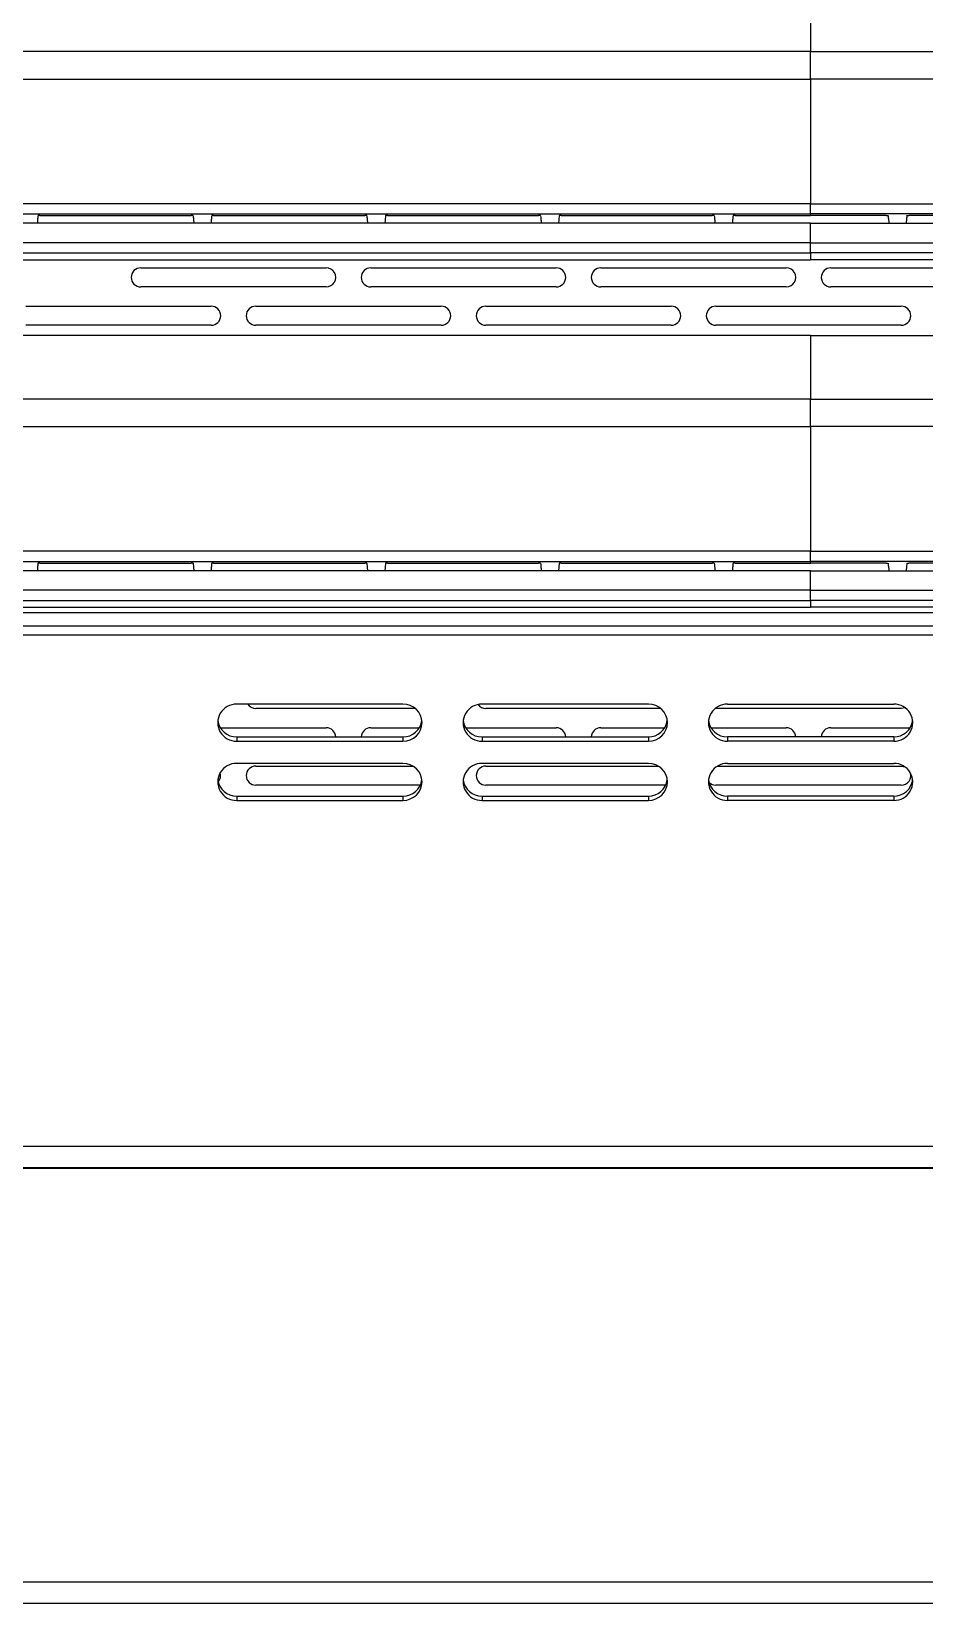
# Model space of a CAD drawing. Header units: millimetres. Extents: x 126 to 938, y 244 to 707.
# Drawn here: x 824.01 to 829.56, y 256.86 to 266.62 of the extents above; entities that cross this region are included whole.
import ezdxf

# ---------------------------------------------------------------- set-up
doc = ezdxf.new("R2010")
doc.units = ezdxf.units.MM

msp = doc.modelspace()

# ---------------------------------------------------------------- linework, layer by layer
at = {"color": 7, "linetype": 'Continuous', "lineweight": 25}
for p, q in [((828.8508, 266.8946), (828.8508, 266.4989)), ((828.8508, 266.3287), (828.8508, 266.4989)), ((828.8508, 266.3287), (828.8508, 265.5544)), ((824.0641, 265.4807), (825.0027, 265.4807)), ((825.1432, 265.4807), (826.0815, 265.4807)), ((826.2226, 265.4807), (827.1607, 265.4807)), ((827.3022, 265.4807), (828.2401, 265.4807)), ((828.3819, 265.4807), (828.8508, 265.4807)), ((828.8508, 265.4911), (828.8508, 265.5544)), ((828.8508, 265.4807), (828.8508, 265.4911)), ((829.3198, 265.4807), (828.8508, 265.4807)), ((830.3994, 265.4807), (829.4615, 265.4807)), ((824.0473, 265.4323), (823.9423, 265.4323)), ((825.0205, 265.4323), (824.0473, 265.4323)), ((825.1263, 265.4323), (825.0205, 265.4323)), ((826.0992, 265.4323), (825.1263, 265.4323)), ((826.2055, 265.4323), (826.0992, 265.4323)), ((827.1783, 265.4323), (826.2055, 265.4323)), ((827.285, 265.4323), (827.1783, 265.4323)), ((828.2576, 265.4323), (827.285, 265.4323)), ((828.3645, 265.4323), (828.2576, 265.4323)), ((828.8508, 265.4323), (828.3645, 265.4323)), ((828.8508, 265.312), (828.8508, 265.4323)), ((828.8508, 265.4323), (829.3371, 265.4323)), ((829.3371, 265.4323), (829.444, 265.4323)), ((829.444, 265.4323), (830.4166, 265.4323)), ((828.8508, 265.2488), (828.8508, 265.312)), ((821.8195, 265.2061), (828.8508, 265.2061)), ((828.8508, 265.2488), (828.8508, 265.2061)), ((835.8821, 265.2061), (828.8508, 265.2061)), ((824.6903, 265.1557), (825.8421, 265.1557)), ((826.119, 265.1557), (827.2709, 265.1557)), ((827.5478, 265.1557), (828.6996, 265.1557)), ((828.9765, 265.1557), (830.1284, 265.1557)), ((825.8421, 265.0376), (824.6903, 265.0376)), ((827.2709, 265.0376), (826.119, 265.0376)), ((828.6996, 265.0376), (827.5478, 265.0376)), ((830.1284, 265.0376), (828.9765, 265.0376)), ((823.9759, 264.9176), (825.1278, 264.9176)), ((825.4046, 264.9176), (826.5565, 264.9176)), ((826.8334, 264.9176), (827.9853, 264.9176)), ((828.2621, 264.9176), (829.414, 264.9176)), ((825.1278, 264.7995), (823.9759, 264.7995)), ((826.5565, 264.7995), (825.4046, 264.7995)), ((827.9853, 264.7995), (826.8334, 264.7995)), ((829.414, 264.7995), (828.2621, 264.7995)), ((828.8508, 264.7356), (822.1396, 264.7356)), ((828.8508, 264.7356), (828.8508, 264.3399)), ((828.8508, 264.7356), (835.5621, 264.7356)), ((828.8508, 264.1697), (828.8508, 264.3399)), ((828.8508, 264.1697), (828.8508, 263.3954)), ((824.0641, 263.3217), (825.0027, 263.3217)), ((825.1432, 263.3217), (826.0815, 263.3217)), ((826.2226, 263.3217), (827.1607, 263.3217)), ((827.3022, 263.3217), (828.2401, 263.3217)), ((828.3819, 263.3217), (828.8508, 263.3217)), ((828.8508, 263.3321), (828.8508, 263.3954)), ((828.8508, 263.3217), (828.8508, 263.3321)), ((829.3198, 263.3217), (828.8508, 263.3217)), ((830.3994, 263.3217), (829.4615, 263.3217)), ((824.0473, 263.2733), (823.9423, 263.2733)), ((825.0205, 263.2733), (824.0473, 263.2733)), ((825.1263, 263.2733), (825.0205, 263.2733)), ((826.0992, 263.2733), (825.1263, 263.2733)), ((826.2055, 263.2733), (826.0992, 263.2733)), ((827.1783, 263.2733), (826.2055, 263.2733)), ((827.285, 263.2733), (827.1783, 263.2733)), ((828.2576, 263.2733), (827.285, 263.2733)), ((828.3645, 263.2733), (828.2576, 263.2733)), ((828.8508, 263.2733), (828.3645, 263.2733)), ((828.8508, 263.2733), (829.3371, 263.2733)), ((828.8508, 263.153), (828.8508, 263.2733)), ((829.3371, 263.2733), (829.444, 263.2733)), ((829.444, 263.2733), (830.4166, 263.2733)), ((828.8508, 263.153), (836.9353, 263.153)), ((828.8508, 263.0898), (828.8508, 263.153)), ((821.8195, 263.0471), (828.8508, 263.0471)), ((828.8508, 263.0898), (828.8508, 263.0471)), ((835.8821, 263.0471), (828.8508, 263.0471)), ((835.895, 262.9294), (821.8071, 262.9294)), ((835.7363, 263.0118), (821.9659, 263.0118)), ((835.895, 262.873), (821.8071, 262.873)), ((826.3191, 262.445), (825.2866, 262.445)), ((827.8431, 262.445), (826.8106, 262.445)), ((828.3346, 262.445), (829.3675, 262.445)), ((826.3954, 262.4182), (825.4046, 262.4182)), ((827.9194, 262.4182), (826.8334, 262.4182)), ((828.2621, 262.4182), (828.2584, 262.4183)), ((829.414, 262.4182), (828.2621, 262.4182)), ((825.1844, 262.2982), (825.8421, 262.2982)), ((825.2866, 262.2419), (825.2866, 262.2156)), ((825.2866, 262.2419), (826.3191, 262.2419)), ((826.119, 262.2982), (826.4213, 262.2982)), ((826.3191, 262.2419), (826.3191, 262.2156)), ((826.7084, 262.2982), (827.2709, 262.2982)), ((826.8106, 262.2419), (826.8106, 262.2156)), ((826.8106, 262.2419), (827.8431, 262.2419)), ((827.5478, 262.2982), (827.9453, 262.2982)), ((827.8431, 262.2419), (827.8431, 262.2156)), ((828.2324, 262.2982), (828.6996, 262.2982)), ((828.3346, 262.2419), (828.3346, 262.2156)), ((829.3675, 262.2419), (828.3346, 262.2419)), ((828.9765, 262.2982), (829.4697, 262.2982)), ((829.3675, 262.2419), (829.3675, 262.2156)), ((825.2866, 262.2156), (826.3191, 262.2156)), ((826.8106, 262.2156), (827.8431, 262.2156)), ((829.3675, 262.2156), (828.3346, 262.2156)), ((826.3191, 262.077), (825.2866, 262.077)), ((825.4046, 262.0601), (826.3812, 262.0601)), ((827.8431, 262.077), (826.8106, 262.077)), ((826.8334, 262.0601), (827.9052, 262.0601)), ((828.2725, 262.0601), (829.414, 262.0601)), ((828.3346, 262.077), (829.3675, 262.077)), ((825.2866, 261.8739), (825.2866, 261.8476)), ((825.2866, 261.8739), (826.3191, 261.8739)), ((826.4276, 261.942), (825.4046, 261.942)), ((826.3191, 261.8739), (826.3191, 261.8476)), ((826.8106, 261.8739), (826.8106, 261.8476)), ((826.8106, 261.8739), (827.8431, 261.8739)), ((827.9516, 261.942), (826.8334, 261.942)), ((827.8431, 261.8739), (827.8431, 261.8476)), ((829.414, 261.942), (828.2621, 261.942)), ((828.3346, 261.8739), (828.3346, 261.8476)), ((829.3675, 261.8739), (828.3346, 261.8739)), ((829.3675, 261.8739), (829.3675, 261.8476)), ((825.2866, 261.8476), (826.3191, 261.8476)), ((826.8106, 261.8476), (827.8431, 261.8476)), ((829.3675, 261.8476), (828.3346, 261.8476)), ((821.8071, 259.699), (835.895, 259.699)), ((836.1251, 259.5607), (821.5766, 259.5607)), ((821.8071, 259.5672), (835.895, 259.5672)), ((846.4803, 256.9905), (770.2803, 256.9905)), ((846.4803, 256.8576), (770.2803, 256.8576))]:
    msp.add_line(p, q, dxfattribs=at)
at = {"color": 7, "linetype": 'Continuous', "lineweight": 25, "flags": 128}
for points in [[(828.8508, 266.4989), (826.8007, 266.4989), (824.7514, 266.4989), (823.1421, 266.499), (821.5342, 266.499)], [(828.8508, 266.4989), (830.901, 266.4989), (832.9503, 266.4989), (834.5595, 266.499), (836.1675, 266.499)], [(821.5253, 266.3288), (823.9651, 266.3288), (826.4073, 266.3287), (828.8508, 266.3287)], [(836.1763, 266.3288), (833.7365, 266.3288), (831.2944, 266.3287), (828.8508, 266.3287)], [(828.8508, 265.5544), (826.4072, 265.5544), (823.965, 265.5544), (821.5253, 265.5544)], [(821.5294, 265.4911), (823.9677, 265.4911), (826.4086, 265.4911), (828.8508, 265.4911)], [(826.2103, 265.4796), (826.2076, 265.4531), (826.2055, 265.4323)], [(827.2897, 265.4796), (827.2871, 265.4531), (827.285, 265.4323)], [(828.8508, 265.5544), (831.2942, 265.5544), (833.7367, 265.5544), (836.1763, 265.5544)], [(836.1722, 265.4911), (833.734, 265.4911), (831.2931, 265.4911), (828.8508, 265.4911)], [(828.8508, 265.312), (826.1557, 265.312), (823.4624, 265.312), (820.7727, 265.312)], [(828.8508, 265.312), (831.5457, 265.312), (834.2393, 265.312), (836.9289, 265.312)], [(820.9033, 265.2488), (823.5497, 265.2488), (826.1994, 265.2488), (828.8508, 265.2488)], [(836.7983, 265.2488), (834.152, 265.2488), (831.5022, 265.2488), (828.8508, 265.2488)], [(828.8508, 264.3399), (826.8007, 264.3399), (824.7514, 264.3399), (823.1421, 264.3399), (821.5342, 264.34)], [(828.8508, 264.3399), (830.901, 264.3399), (832.9503, 264.3399), (834.5595, 264.3399), (836.1675, 264.34)], [(821.5253, 264.1698), (823.9651, 264.1698), (826.4073, 264.1697), (828.8508, 264.1697)], [(836.1763, 264.1698), (833.7365, 264.1698), (831.2944, 264.1697), (828.8508, 264.1697)], [(828.8508, 263.3954), (826.4072, 263.3954), (823.965, 263.3954), (821.5253, 263.3954)], [(821.5294, 263.3321), (823.9677, 263.3321), (826.4086, 263.3321), (828.8508, 263.3321)], [(826.2103, 263.3206), (826.2076, 263.2941), (826.2055, 263.2733)], [(827.2897, 263.3206), (827.2871, 263.2941), (827.285, 263.2733)], [(828.8508, 263.3954), (831.2942, 263.3954), (833.7367, 263.3954), (836.1763, 263.3954)], [(836.1722, 263.3321), (833.734, 263.3321), (831.2931, 263.3321), (828.8508, 263.3321)], [(828.8508, 263.153), (826.1536, 263.153), (823.4582, 263.153), (820.7664, 263.153)], [(821.4207, 263.0898), (823.8951, 263.0898), (826.3723, 263.0898), (828.8508, 263.0898)], [(836.2809, 263.0898), (833.8066, 263.0898), (831.3294, 263.0898), (828.8508, 263.0898)], [(829.4374, 262.4231), (829.4366, 262.4227), (829.414, 262.4182)], [(829.414, 262.0601), (829.4366, 262.0556), (829.4368, 262.0555)]]:
    msp.add_lwpolyline(points, dxfattribs=at)
at = {"color": 7, "linetype": 'Continuous', "lineweight": 25}
for centre, radius, start, end in [((824.6902, 265.0967), 0.059, 89.9904, 180.00381), ((824.6903, 265.0967), 0.0591, 180.00028, 269.99972), ((825.8421, 265.0967), 0.0591, 269.99711, 90.00289), ((826.119, 265.0967), 0.059, 89.9904, 180.00381), ((826.119, 265.0967), 0.0591, 180.00028, 269.99972), ((827.2709, 265.0967), 0.0591, 270.00289, 89.99711), ((827.5477, 265.0967), 0.059, 89.9904, 180.00381), ((827.5478, 265.0967), 0.0591, 180.00028, 269.99972), ((828.6997, 265.0967), 0.0591, 269.99711, 90.00289), ((828.9765, 265.0967), 0.059, 89.9904, 180.00381), ((828.9765, 265.0967), 0.0591, 180.00028, 269.99972), ((825.1278, 264.8585), 0.0591, 270, 90), ((825.4046, 264.8585), 0.0591, 90.00606, 179.99972), ((826.5565, 264.8585), 0.0591, 270, 90), ((826.8334, 264.8585), 0.0591, 90.00028, 179.99972), ((827.9853, 264.8585), 0.0591, 270, 90), ((828.2621, 264.8585), 0.059, 89.99619, 180.0096), ((829.414, 264.8585), 0.0591, 270, 90), ((825.4046, 264.8585), 0.0591, 180.00028, 269.99394), ((826.8334, 264.8585), 0.0591, 180.00028, 269.99972), ((828.2621, 264.8585), 0.059, 179.9904, 270.00381), ((825.2834, 262.3303), 0.1147, 88.40275, 271.59725), ((825.4046, 262.4773), 0.059, 213.07382, 270.00743), ((826.3211, 262.3283), 0.1168, 1.0121, 90.97436), ((826.8074, 262.3303), 0.1147, 88.40275, 271.59725), ((826.8334, 262.4773), 0.059, 216.08531, 270.00859), ((827.8451, 262.3283), 0.1168, 1.01332, 90.97315), ((828.3314, 262.3303), 0.1147, 88.40275, 271.59725), ((829.3707, 262.3303), 0.1147, 268.39988, 91.60012), ((825.2848, 262.3591), 0.1172, 187.65152, 270.89554), ((826.3209, 262.3591), 0.1172, 269.10728, 352.3428), ((826.8088, 262.3591), 0.1172, 187.6572, 270.89272), ((827.8449, 262.3591), 0.1172, 269.10446, 352.34848), ((828.3328, 262.3591), 0.1172, 187.6572, 270.89272), ((829.3694, 262.3591), 0.1172, 269.10163, 352.34845), ((825.8421, 262.2392), 0.0591, 2.70824, 89.99945), ((826.119, 262.2392), 0.0591, 90.00055, 177.29176), ((826.3211, 262.3324), 0.1168, 269.0285, 358.98801), ((827.2709, 262.2392), 0.059, 2.69802, 90.00389), ((827.5478, 262.2392), 0.0591, 90.00055, 177.29176), ((827.8451, 262.3324), 0.1168, 269.02972, 358.98679), ((828.6996, 262.2392), 0.0591, 2.70824, 89.99945), ((828.9765, 262.2392), 0.0591, 90.00055, 177.29176), ((825.2834, 261.9623), 0.1147, 88.40088, 271.59912), ((825.4046, 262.001), 0.0591, 90.00606, 179.99972), ((826.3211, 261.9603), 0.1168, 1.0121, 90.97436), ((826.8074, 261.9623), 0.1147, 88.40088, 271.59912), ((826.8334, 262.001), 0.0591, 90.00028, 179.99972), ((827.8451, 261.9603), 0.1168, 1.01332, 90.97315), ((828.3314, 261.9623), 0.1147, 88.40088, 271.59912), ((829.3707, 261.9623), 0.1147, 268.398, 91.602), ((825.2848, 261.9911), 0.1172, 187.65152, 270.89554), ((825.1278, 262.001), 0.059, 317.49424, 18.46596), ((825.4046, 262.001), 0.0591, 180.00028, 269.99394), ((826.3209, 261.9911), 0.1172, 269.10728, 352.3428), ((826.3211, 261.9644), 0.1168, 269.02267, 358.99087), ((826.8088, 261.9911), 0.1172, 187.6572, 270.89272), ((826.8334, 262.001), 0.0591, 180.00028, 269.99972), ((827.8449, 261.9911), 0.1172, 269.10446, 352.34848), ((827.8451, 261.9644), 0.1168, 269.02388, 358.98966), ((828.3328, 261.9911), 0.1172, 187.6572, 270.89272), ((828.2621, 262.001), 0.059, 223.91783, 270.00126), ((829.3694, 261.9911), 0.1172, 269.10163, 352.34845), ((829.414, 262.001), 0.0591, 269.99722, 19.68962)]:
    msp.add_arc(centre, radius, start, end, dxfattribs=at)
for points, knots in [([(824.052, 265.4796), (824.0511, 265.4708), (824.0496, 265.455), (824.048, 265.4393), (824.0473, 265.4323)], [0, 0, 0, 0, 0.560004, 1, 1, 1, 1]), ([(824.0641, 265.4807), (824.0626, 265.4806), (824.0598, 265.4806), (824.0561, 265.4805), (824.0538, 265.4801), (824.0525, 265.48), (824.0521, 265.4797), (824.052, 265.4796)], [0, 0, 0, 0, 0.370914, 0.699952, 0.892704, 0.964355, 1, 1, 1, 1]), ([(825.0158, 265.4795), (825.0157, 265.4796), (825.0153, 265.4799), (825.0139, 265.4801), (825.0121, 265.4803), (825.0097, 265.4805), (825.0067, 265.4806), (825.0043, 265.4806), (825.0027, 265.4807)], [0, 0, 0, 0, 0.03793, 0.114281, 0.303525, 0.461293, 0.635439, 1, 1, 1, 1]), ([(825.0158, 265.4795), (825.0164, 265.4742), (825.0172, 265.4654), (825.0185, 265.4531), (825.0195, 265.4427), (825.0202, 265.4358), (825.0205, 265.4323)], [0, 0, 0, 0, 0.340033, 0.560068, 0.779965, 1, 1, 1, 1]), ([(825.131, 265.4796), (825.1301, 265.4708), (825.1285, 265.455), (825.127, 265.4393), (825.1263, 265.4323)], [0, 0, 0, 0, 0.560018, 1, 1, 1, 1]), ([(825.1432, 265.4807), (825.1417, 265.4806), (825.1388, 265.4806), (825.1351, 265.4805), (825.1327, 265.4801), (825.1315, 265.48), (825.1311, 265.4797), (825.131, 265.4796)], [0, 0, 0, 0, 0.370293, 0.699663, 0.892252, 0.964068, 1, 1, 1, 1]), ([(826.0945, 265.4795), (826.0944, 265.4796), (826.094, 265.4799), (826.0926, 265.4801), (826.0908, 265.4803), (826.0885, 265.4805), (826.0854, 265.4806), (826.0831, 265.4806), (826.0815, 265.4807)], [0, 0, 0, 0, 0.0372877, 0.1130473, 0.3027576, 0.4602008, 0.6342076, 1, 1, 1, 1]), ([(826.0945, 265.4795), (826.095, 265.4742), (826.0959, 265.4654), (826.0971, 265.4531), (826.0982, 265.4427), (826.0989, 265.4358), (826.0992, 265.4323)], [0, 0, 0, 0, 0.340073, 0.560052, 0.78002, 1, 1, 1, 1]), ([(826.2226, 265.4807), (826.2211, 265.4806), (826.2182, 265.4806), (826.2144, 265.4804), (826.212, 265.4801), (826.2107, 265.4799), (826.2104, 265.4797), (826.2103, 265.4796)], [0, 0, 0, 0, 0.3694007, 0.6992681, 0.8913247, 0.9639151, 1, 1, 1, 1]), ([(827.1736, 265.4795), (827.1734, 265.4796), (827.173, 265.4799), (827.1717, 265.4801), (827.1699, 265.4803), (827.1676, 265.4805), (827.1646, 265.4806), (827.1623, 265.4806), (827.1607, 265.4807)], [0, 0, 0, 0, 0.0376658, 0.1123089, 0.3025263, 0.4597743, 0.6336979, 1, 1, 1, 1]), ([(827.1736, 265.4795), (827.1741, 265.4742), (827.175, 265.4654), (827.1762, 265.4531), (827.1772, 265.4427), (827.1779, 265.4358), (827.1783, 265.4323)], [0, 0, 0, 0, 0.339975, 0.560025, 0.780075, 1, 1, 1, 1]), ([(827.3022, 265.4807), (827.3007, 265.4806), (827.2977, 265.4806), (827.294, 265.4805), (827.2915, 265.4801), (827.2902, 265.4799), (827.2898, 265.4797), (827.2897, 265.4796)], [0, 0, 0, 0, 0.368787, 0.698892, 0.890839, 0.964034, 1, 1, 1, 1]), ([(828.2529, 265.4795), (828.2528, 265.4796), (828.2524, 265.4799), (828.2511, 265.4801), (828.2493, 265.4803), (828.247, 265.4805), (828.244, 265.4806), (828.2417, 265.4806), (828.2401, 265.4807)], [0, 0, 0, 0, 0.0370257, 0.1110843, 0.3018746, 0.4588574, 0.6327167, 1, 1, 1, 1]), ([(828.2529, 265.4795), (828.2534, 265.4742), (828.2543, 265.4654), (828.2555, 265.4531), (828.2566, 265.4427), (828.2573, 265.4358), (828.2576, 265.4323)], [0, 0, 0, 0, 0.340027, 0.56001, 0.780005, 1, 1, 1, 1]), ([(828.3692, 265.4796), (828.3684, 265.4707), (828.3668, 265.455), (828.3652, 265.4392), (828.3645, 265.4323)], [0, 0, 0, 0, 0.559995, 1, 1, 1, 1]), ([(828.3819, 265.4807), (828.3803, 265.4806), (828.378, 265.4806), (828.375, 265.4805), (828.3728, 265.4804), (828.3711, 265.4801), (828.3697, 265.4799), (828.3694, 265.4797), (828.3692, 265.4796)], [0, 0, 0, 0, 0.3677948, 0.5415776, 0.6978148, 0.8891778, 0.9629827, 1, 1, 1, 1]), ([(829.3198, 265.4807), (829.3213, 265.4806), (829.3236, 265.4806), (829.3266, 265.4805), (829.3288, 265.4804), (829.3306, 265.4801), (829.3319, 265.4799), (829.3323, 265.4797), (829.3324, 265.4796)], [0, 0, 0, 0, 0.3677669, 0.5415365, 0.6977619, 0.8895735, 0.9633728, 1, 1, 1, 1]), ([(829.3324, 265.4796), (829.3333, 265.4707), (829.3348, 265.455), (829.3364, 265.4392), (829.3371, 265.4323)], [0, 0, 0, 0, 0.559995, 1, 1, 1, 1]), ([(829.4487, 265.4795), (829.4482, 265.4742), (829.4473, 265.4654), (829.4461, 265.4531), (829.4451, 265.4427), (829.4444, 265.4358), (829.444, 265.4323)], [0, 0, 0, 0, 0.340015, 0.56001, 0.780005, 1, 1, 1, 1]), ([(829.4487, 265.4795), (829.4489, 265.4796), (829.4492, 265.4799), (829.4506, 265.4801), (829.4523, 265.4803), (829.4546, 265.4805), (829.4576, 265.4806), (829.4599, 265.4806), (829.4615, 265.4807)], [0, 0, 0, 0, 0.037026, 0.111535, 0.301868, 0.458853, 0.633175, 1, 1, 1, 1]), ([(824.052, 263.3206), (824.0511, 263.3118), (824.0496, 263.296), (824.048, 263.2803), (824.0473, 263.2733)], [0, 0, 0, 0, 0.560004, 1, 1, 1, 1]), ([(824.0641, 263.3217), (824.0626, 263.3216), (824.0598, 263.3216), (824.0561, 263.3215), (824.0538, 263.3211), (824.0525, 263.321), (824.0521, 263.3207), (824.052, 263.3206)], [0, 0, 0, 0, 0.370914, 0.699952, 0.892704, 0.964355, 1, 1, 1, 1]), ([(825.0158, 263.3205), (825.0157, 263.3206), (825.0153, 263.3209), (825.0139, 263.3211), (825.0121, 263.3213), (825.0097, 263.3215), (825.0067, 263.3216), (825.0043, 263.3216), (825.0027, 263.3217)], [0, 0, 0, 0, 0.03793, 0.114281, 0.303525, 0.461293, 0.635439, 1, 1, 1, 1]), ([(825.0158, 263.3205), (825.0164, 263.3152), (825.0172, 263.3064), (825.0185, 263.2941), (825.0195, 263.2837), (825.0202, 263.2768), (825.0205, 263.2733)], [0, 0, 0, 0, 0.340033, 0.560068, 0.779965, 1, 1, 1, 1]), ([(825.131, 263.3206), (825.1301, 263.3118), (825.1285, 263.296), (825.127, 263.2803), (825.1263, 263.2733)], [0, 0, 0, 0, 0.560018, 1, 1, 1, 1]), ([(825.1432, 263.3217), (825.1417, 263.3216), (825.1388, 263.3216), (825.1351, 263.3215), (825.1327, 263.3211), (825.1315, 263.321), (825.1311, 263.3207), (825.131, 263.3206)], [0, 0, 0, 0, 0.370293, 0.699663, 0.892252, 0.964068, 1, 1, 1, 1]), ([(826.0945, 263.3205), (826.0944, 263.3206), (826.094, 263.3209), (826.0926, 263.3211), (826.0908, 263.3213), (826.0885, 263.3215), (826.0854, 263.3216), (826.0831, 263.3216), (826.0815, 263.3217)], [0, 0, 0, 0, 0.0372877, 0.1130473, 0.3027576, 0.4602008, 0.6342076, 1, 1, 1, 1]), ([(826.0945, 263.3205), (826.095, 263.3152), (826.0959, 263.3064), (826.0971, 263.2941), (826.0982, 263.2837), (826.0989, 263.2768), (826.0992, 263.2733)], [0, 0, 0, 0, 0.340073, 0.560052, 0.78002, 1, 1, 1, 1]), ([(826.2226, 263.3217), (826.2211, 263.3216), (826.2182, 263.3216), (826.2144, 263.3214), (826.212, 263.3211), (826.2107, 263.3209), (826.2104, 263.3207), (826.2103, 263.3206)], [0, 0, 0, 0, 0.3694007, 0.6992681, 0.8913247, 0.9639151, 1, 1, 1, 1]), ([(827.1736, 263.3205), (827.1734, 263.3206), (827.173, 263.3209), (827.1717, 263.3211), (827.1699, 263.3213), (827.1676, 263.3215), (827.1646, 263.3216), (827.1623, 263.3216), (827.1607, 263.3217)], [0, 0, 0, 0, 0.0376658, 0.1123089, 0.3025263, 0.4597743, 0.6336979, 1, 1, 1, 1]), ([(827.1736, 263.3205), (827.1741, 263.3152), (827.175, 263.3064), (827.1762, 263.2941), (827.1772, 263.2837), (827.1779, 263.2768), (827.1783, 263.2733)], [0, 0, 0, 0, 0.339975, 0.560025, 0.780075, 1, 1, 1, 1]), ([(827.3022, 263.3217), (827.3007, 263.3216), (827.2977, 263.3216), (827.294, 263.3215), (827.2915, 263.3211), (827.2902, 263.3209), (827.2898, 263.3207), (827.2897, 263.3206)], [0, 0, 0, 0, 0.368787, 0.698892, 0.890839, 0.964034, 1, 1, 1, 1]), ([(828.2529, 263.3205), (828.2528, 263.3206), (828.2524, 263.3209), (828.2511, 263.3211), (828.2493, 263.3213), (828.247, 263.3215), (828.244, 263.3216), (828.2417, 263.3216), (828.2401, 263.3217)], [0, 0, 0, 0, 0.0370257, 0.1110843, 0.3018746, 0.4588574, 0.6327167, 1, 1, 1, 1]), ([(828.2529, 263.3205), (828.2534, 263.3152), (828.2543, 263.3064), (828.2555, 263.2941), (828.2566, 263.2837), (828.2573, 263.2768), (828.2576, 263.2733)], [0, 0, 0, 0, 0.340027, 0.56001, 0.780005, 1, 1, 1, 1]), ([(828.3692, 263.3206), (828.3684, 263.3117), (828.3668, 263.296), (828.3652, 263.2802), (828.3645, 263.2733)], [0, 0, 0, 0, 0.559995, 1, 1, 1, 1]), ([(828.3819, 263.3217), (828.3803, 263.3216), (828.378, 263.3216), (828.375, 263.3215), (828.3728, 263.3213), (828.3711, 263.3211), (828.3697, 263.3209), (828.3694, 263.3207), (828.3692, 263.3206)], [0, 0, 0, 0, 0.36785, 0.541658, 0.697919, 0.88931, 0.963234, 1, 1, 1, 1]), ([(829.3198, 263.3217), (829.3213, 263.3216), (829.3236, 263.3216), (829.3266, 263.3215), (829.3288, 263.3213), (829.3306, 263.3211), (829.3319, 263.3209), (829.3323, 263.3207), (829.3324, 263.3206)], [0, 0, 0, 0, 0.367823, 0.541619, 0.697868, 0.889709, 0.963627, 1, 1, 1, 1]), ([(829.3324, 263.3206), (829.3333, 263.3117), (829.3348, 263.296), (829.3364, 263.2802), (829.3371, 263.2733)], [0, 0, 0, 0, 0.559995, 1, 1, 1, 1]), ([(829.4487, 263.3205), (829.4482, 263.3152), (829.4473, 263.3064), (829.4461, 263.2941), (829.4451, 263.2837), (829.4444, 263.2768), (829.444, 263.2733)], [0, 0, 0, 0, 0.340015, 0.56001, 0.780005, 1, 1, 1, 1]), ([(829.4487, 263.3205), (829.4489, 263.3206), (829.4492, 263.3209), (829.4506, 263.3211), (829.4523, 263.3213), (829.4546, 263.3215), (829.4576, 263.3216), (829.4599, 263.3216), (829.4615, 263.3217)], [0, 0, 0, 0, 0.037026, 0.111535, 0.301868, 0.458853, 0.633175, 1, 1, 1, 1])]:
    msp.add_open_spline(points, degree=3, knots=knots, dxfattribs=at)

doc.saveas('drawing.dxf')
